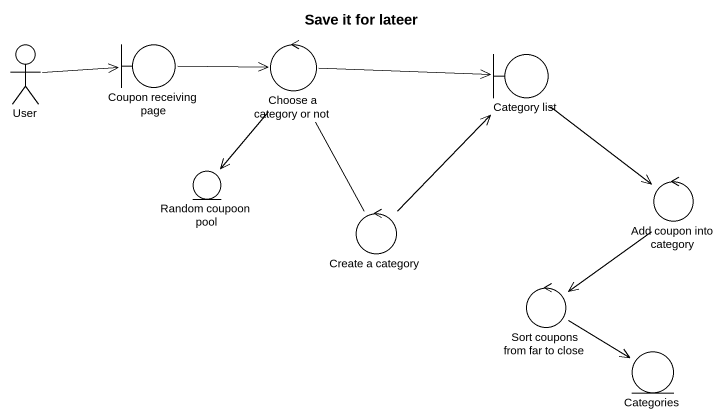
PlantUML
@startuml
title Save it for lateer
actor User
boundary "Coupon receiving page" as Coupon_receiving_page
control "Choose a category or not" as Choose_a_category_or_not
boundary "Category list" as Category_list
entity "Random coupoon pool" as Random_coupoon_pool
control "Add coupon into category" as Add_coupon_into_category
control "Create a category" as Create_a_category
control "Sort coupons from far to close" as Sort_coupons_from_far_to
entity Categories
User -right-> Coupon_receiving_page
Coupon_receiving_page -right-> Choose_a_category_or_not
Choose_a_category_or_not -right-> Category_list
Choose_a_category_or_not --> Random_coupoon_pool
Choose_a_category_or_not -- Create_a_category
Category_list --> Add_coupon_into_category
Add_coupon_into_category --> Sort_coupons_from_far_to
Create_a_category -up-> Category_list
Sort_coupons_from_far_to -right-> Categories
@enduml
